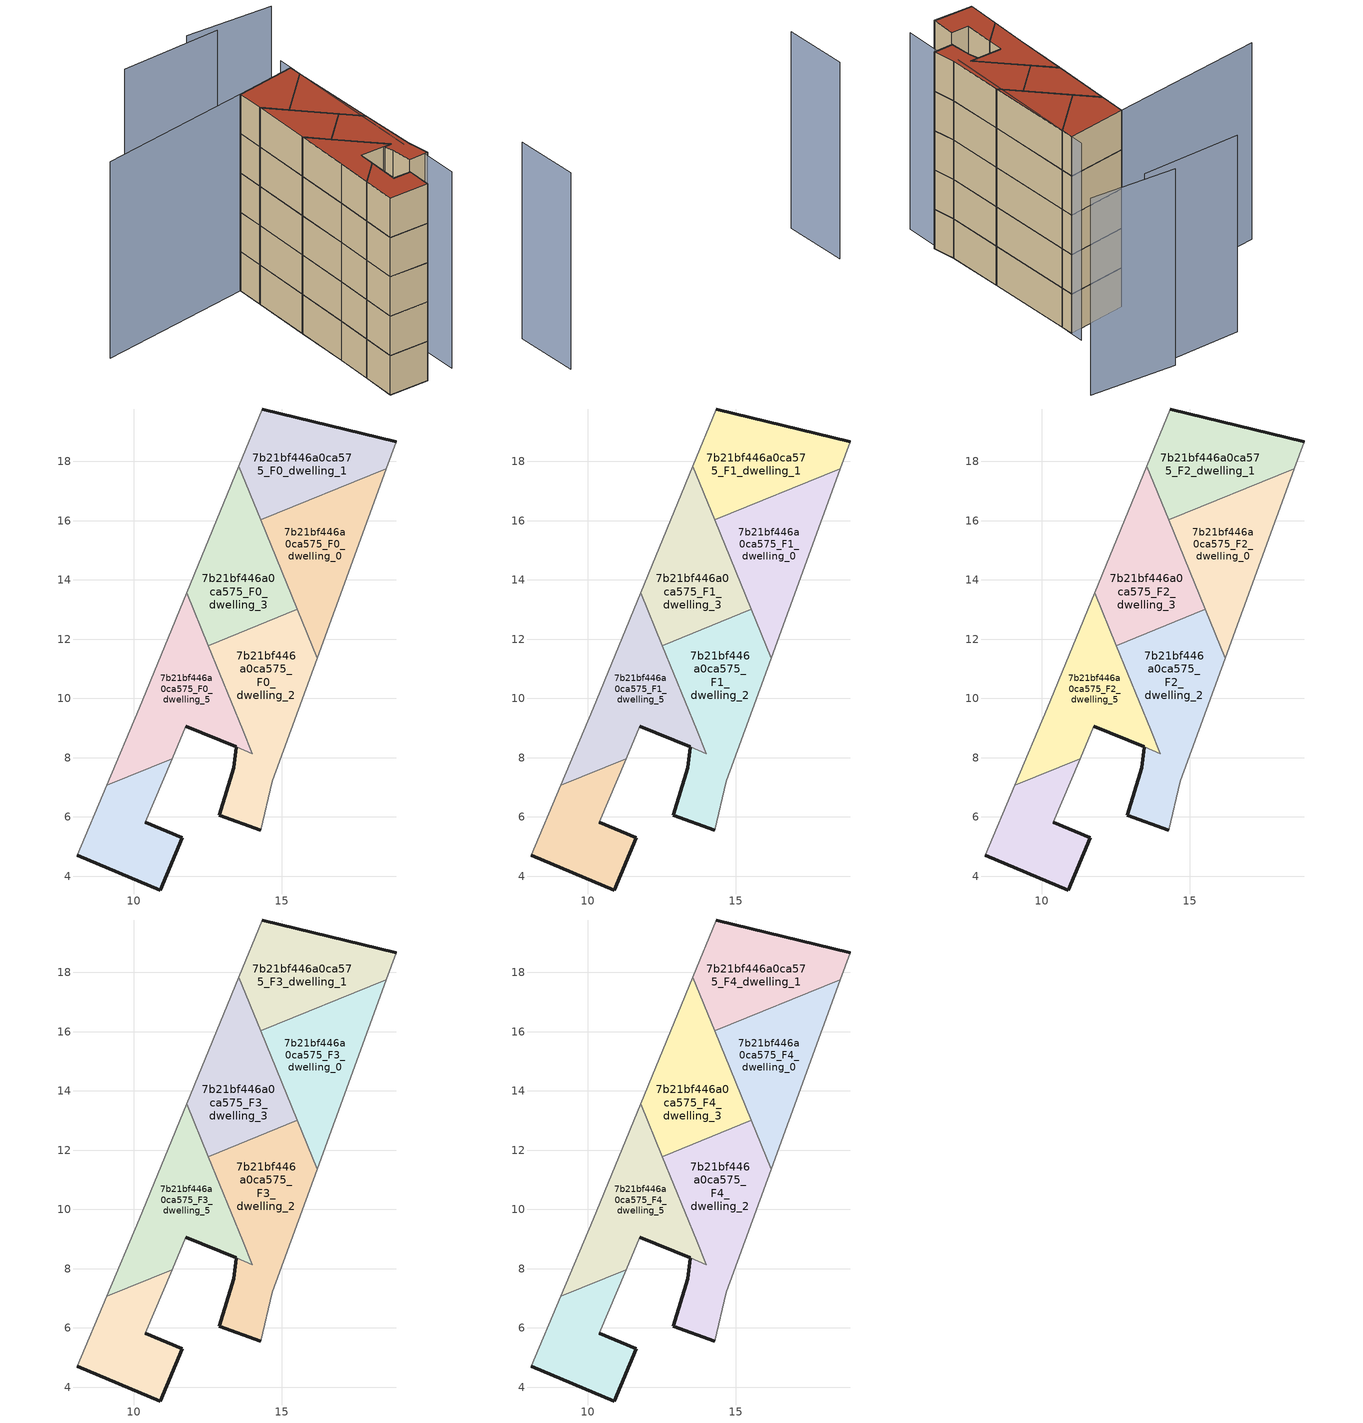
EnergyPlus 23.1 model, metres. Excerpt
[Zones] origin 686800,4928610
7b21bf446a0ca575_F0_dwelling_0
 floor ground (EU_floor_Construction): 16.2,11.36 18.54,17.76 14.29,16.03 z0
 wall adiabatic (EU_wall_Construction): 18.54,17.76 16.2,11.36 z0:3
 wall to 7b21bf446a0ca575_F0_dwelling_1 (EU_wall_Construction): 14.29,16.03 18.54,17.76 z0:3
 wall to 7b21bf446a0ca575_F0_dwelling_3 (EU_wall_Construction): 15.52,13.01 14.29,16.03 z0:3
 wall to 7b21bf446a0ca575_F0_dwelling_2 (EU_wall_Construction): 16.2,11.36 15.52,13.01 z0:3
7b21bf446a0ca575_F0_dwelling_1
 floor ground (EU_floor_Construction): 18.54,17.76 18.87,18.67 14.34,19.77 13.55,17.84 14.29,16.03 z0
 wall outside (EU_wall_Construction): 14.34,19.77 18.87,18.67 z0:3
 wall adiabatic (EU_wall_Construction): 13.55,17.84 14.34,19.77 / 18.87,18.67 18.54,17.76 z0:3
 wall to 7b21bf446a0ca575_F0_dwelling_3 (EU_wall_Construction): 14.29,16.03 13.55,17.84 z0:3
7b21bf446a0ca575_F0_dwelling_2
 floor ground (EU_floor_Construction): 14.3,5.54 14.68,7.2 16.2,11.36 15.52,13.01 12.52,11.78 14.01,8.14 13.47,8.36 13.38,7.66 12.9,6.05 z0
 wall outside (EU_wall_Construction): 14.3,5.54 12.9,6.05 13.38,7.66 13.47,8.36 z0:3
 wall to 7b21bf446a0ca575_F0_dwelling_3 (EU_wall_Construction): 12.52,11.78 15.52,13.01 z0:3
 wall adiabatic (EU_wall_Construction): 16.2,11.36 14.68,7.2 14.3,5.54 z0:3
 wall to 7b21bf446a0ca575_F0_dwelling_5 (EU_wall_Construction): 13.68,8.95 12.52,11.78 / 13.47,8.36 14.01,8.14 13.68,8.94 z0:3; 13.68,8.95,3 13.68,8.94,0 13.68,8.95,0
7b21bf446a0ca575_F0_dwelling_3
 floor ground (EU_floor_Construction): 15.52,13.01 13.55,17.84 11.8,13.56 12.52,11.78 z0
 wall adiabatic (EU_wall_Construction): 11.8,13.56 13.55,17.84 z0:3
 wall to 7b21bf446a0ca575_F0_dwelling_5 (EU_wall_Construction): 12.52,11.78 11.8,13.56 z0:3
7b21bf446a0ca575_F0_dwelling_4
 floor ground (EU_floor_Construction): 10.9,3.53 11.64,5.29 10.4,5.81 11.31,7.97 9.1,7.07 8.1,4.7 z0
 wall outside (EU_wall_Construction): 10.4,5.81 11.64,5.29 10.9,3.53 8.1,4.7 z0:3
 wall adiabatic (EU_wall_Construction): 8.1,4.7 9.1,7.07 / 11.31,7.97 10.4,5.81 z0:3
 wall to 7b21bf446a0ca575_F0_dwelling_5 (EU_wall_Construction): 9.1,7.07 11.31,7.97 z0:3
7b21bf446a0ca575_F0_dwelling_5
 floor ground (EU_floor_Construction): 14.01,8.14 11.8,13.56 10.2,9.66 9.1,7.07 11.31,7.97 11.77,9.06 z0
 wall outside (EU_wall_Construction): 13.47,8.36 11.77,9.06 z0:3
 wall adiabatic (EU_wall_Construction): 11.77,9.06 11.31,7.97 / 9.1,7.07 10.2,9.66 11.8,13.56 z0:3
7b21bf446a0ca575_F1_dwelling_0
 floor to 7b21bf446a0ca575_F0_dwelling_0 (EU_floor_Construction): 16.2,11.36 18.54,17.76 14.29,16.03 z3
 wall adiabatic (EU_wall_Construction): 18.54,17.76 16.2,11.36 z3:6
 wall to 7b21bf446a0ca575_F1_dwelling_1 (EU_wall_Construction): 14.29,16.03 18.54,17.76 z3:6
 wall to 7b21bf446a0ca575_F1_dwelling_3 (EU_wall_Construction): 15.52,13.01 14.29,16.03 z3:6
 wall to 7b21bf446a0ca575_F1_dwelling_2 (EU_wall_Construction): 16.2,11.36 15.52,13.01 z3:6
7b21bf446a0ca575_F1_dwelling_1
 floor to 7b21bf446a0ca575_F0_dwelling_1 (EU_floor_Construction): 18.54,17.76 18.87,18.67 14.34,19.77 13.55,17.84 14.29,16.03 z3
 wall outside (EU_wall_Construction): 14.34,19.77 18.87,18.67 z3:6
 wall adiabatic (EU_wall_Construction): 13.55,17.84 14.34,19.77 / 18.87,18.67 18.54,17.76 z3:6
 wall to 7b21bf446a0ca575_F1_dwelling_3 (EU_wall_Construction): 14.29,16.03 13.55,17.84 z3:6
7b21bf446a0ca575_F1_dwelling_2
 floor to 7b21bf446a0ca575_F0_dwelling_2 (EU_floor_Construction): 14.3,5.54 14.68,7.2 16.2,11.36 15.52,13.01 12.52,11.78 14.01,8.14 13.47,8.36 13.38,7.66 12.9,6.05 z3
 wall outside (EU_wall_Construction): 14.3,5.54 12.9,6.05 13.38,7.66 13.47,8.36 z3:6
 wall to 7b21bf446a0ca575_F1_dwelling_3 (EU_wall_Construction): 12.52,11.78 15.52,13.01 z3:6
 wall adiabatic (EU_wall_Construction): 16.2,11.36 14.68,7.2 14.3,5.54 z3:6
 wall to 7b21bf446a0ca575_F1_dwelling_5 (EU_wall_Construction): 13.68,8.95 12.52,11.78 / 13.47,8.36 14.01,8.14 13.68,8.94 z3:6; 13.68,8.95,6 13.68,8.94,3 13.68,8.95,3
7b21bf446a0ca575_F1_dwelling_3
 floor to 7b21bf446a0ca575_F0_dwelling_3 (EU_floor_Construction): 15.52,13.01 13.55,17.84 11.8,13.56 12.52,11.78 z3
 wall adiabatic (EU_wall_Construction): 11.8,13.56 13.55,17.84 z3:6
 wall to 7b21bf446a0ca575_F1_dwelling_5 (EU_wall_Construction): 12.52,11.78 11.8,13.56 z3:6
7b21bf446a0ca575_F1_dwelling_4
 floor to 7b21bf446a0ca575_F0_dwelling_4 (EU_floor_Construction): 10.9,3.53 11.64,5.29 10.4,5.81 11.31,7.97 9.1,7.07 8.1,4.7 z3
 wall outside (EU_wall_Construction): 10.4,5.81 11.64,5.29 10.9,3.53 8.1,4.7 z3:6
 wall adiabatic (EU_wall_Construction): 8.1,4.7 9.1,7.07 / 11.31,7.97 10.4,5.81 z3:6
 wall to 7b21bf446a0ca575_F1_dwelling_5 (EU_wall_Construction): 9.1,7.07 11.31,7.97 z3:6
7b21bf446a0ca575_F1_dwelling_5
 floor to 7b21bf446a0ca575_F0_dwelling_5 (EU_floor_Construction): 14.01,8.14 11.8,13.56 10.2,9.66 9.1,7.07 11.31,7.97 11.77,9.06 z3
 wall outside (EU_wall_Construction): 13.47,8.36 11.77,9.06 z3:6
 wall adiabatic (EU_wall_Construction): 11.77,9.06 11.31,7.97 / 9.1,7.07 10.2,9.66 11.8,13.56 z3:6
7b21bf446a0ca575_F2_dwelling_0
 floor to 7b21bf446a0ca575_F1_dwelling_0 (EU_floor_Construction): 16.2,11.36 18.54,17.76 14.29,16.03 z6
 wall adiabatic (EU_wall_Construction): 18.54,17.76 16.2,11.36 z6:9
 wall to 7b21bf446a0ca575_F2_dwelling_1 (EU_wall_Construction): 14.29,16.03 18.54,17.76 z6:9
 wall to 7b21bf446a0ca575_F2_dwelling_3 (EU_wall_Construction): 15.52,13.01 14.29,16.03 z6:9
 wall to 7b21bf446a0ca575_F2_dwelling_2 (EU_wall_Construction): 16.2,11.36 15.52,13.01 z6:9
7b21bf446a0ca575_F2_dwelling_1
 floor to 7b21bf446a0ca575_F1_dwelling_1 (EU_floor_Construction): 18.54,17.76 18.87,18.67 14.34,19.77 13.55,17.84 14.29,16.03 z6
 wall outside (EU_wall_Construction): 14.34,19.77 18.87,18.67 z6:9
 wall adiabatic (EU_wall_Construction): 13.55,17.84 14.34,19.77 / 18.87,18.67 18.54,17.76 z6:9
 wall to 7b21bf446a0ca575_F2_dwelling_3 (EU_wall_Construction): 14.29,16.03 13.55,17.84 z6:9
7b21bf446a0ca575_F2_dwelling_2
 floor to 7b21bf446a0ca575_F1_dwelling_2 (EU_floor_Construction): 14.3,5.54 14.68,7.2 16.2,11.36 15.52,13.01 12.52,11.78 14.01,8.14 13.47,8.36 13.38,7.66 12.9,6.05 z6
 wall outside (EU_wall_Construction): 14.3,5.54 12.9,6.05 13.38,7.66 13.47,8.36 z6:9
 wall to 7b21bf446a0ca575_F2_dwelling_3 (EU_wall_Construction): 12.52,11.78 15.52,13.01 z6:9
 wall adiabatic (EU_wall_Construction): 16.2,11.36 14.68,7.2 14.3,5.54 z6:9
 wall to 7b21bf446a0ca575_F2_dwelling_5 (EU_wall_Construction): 13.68,8.95 12.52,11.78 / 13.47,8.36 14.01,8.14 13.68,8.94 z6:9; 13.68,8.95,9 13.68,8.94,6 13.68,8.95,6
7b21bf446a0ca575_F2_dwelling_3
 floor to 7b21bf446a0ca575_F1_dwelling_3 (EU_floor_Construction): 15.52,13.01 13.55,17.84 11.8,13.56 12.52,11.78 z6
 wall adiabatic (EU_wall_Construction): 11.8,13.56 13.55,17.84 z6:9
 wall to 7b21bf446a0ca575_F2_dwelling_5 (EU_wall_Construction): 12.52,11.78 11.8,13.56 z6:9
7b21bf446a0ca575_F2_dwelling_4
 floor to 7b21bf446a0ca575_F1_dwelling_4 (EU_floor_Construction): 10.9,3.53 11.64,5.29 10.4,5.81 11.31,7.97 9.1,7.07 8.1,4.7 z6
 wall outside (EU_wall_Construction): 10.4,5.81 11.64,5.29 10.9,3.53 8.1,4.7 z6:9
 wall adiabatic (EU_wall_Construction): 8.1,4.7 9.1,7.07 / 11.31,7.97 10.4,5.81 z6:9
 wall to 7b21bf446a0ca575_F2_dwelling_5 (EU_wall_Construction): 9.1,7.07 11.31,7.97 z6:9
7b21bf446a0ca575_F2_dwelling_5
 floor to 7b21bf446a0ca575_F1_dwelling_5 (EU_floor_Construction): 14.01,8.14 11.8,13.56 10.2,9.66 9.1,7.07 11.31,7.97 11.77,9.06 z6
 wall outside (EU_wall_Construction): 13.47,8.36 11.77,9.06 z6:9
 wall adiabatic (EU_wall_Construction): 11.77,9.06 11.31,7.97 / 9.1,7.07 10.2,9.66 11.8,13.56 z6:9
7b21bf446a0ca575_F3_dwelling_0
 floor to 7b21bf446a0ca575_F2_dwelling_0 (EU_floor_Construction): 16.2,11.36 18.54,17.76 14.29,16.03 z9
 wall adiabatic (EU_wall_Construction): 18.54,17.76 16.2,11.36 z9:12
 wall to 7b21bf446a0ca575_F3_dwelling_1 (EU_wall_Construction): 14.29,16.03 18.54,17.76 z9:12
 wall to 7b21bf446a0ca575_F3_dwelling_3 (EU_wall_Construction): 15.52,13.01 14.29,16.03 z9:12
 wall to 7b21bf446a0ca575_F3_dwelling_2 (EU_wall_Construction): 16.2,11.36 15.52,13.01 z9:12
7b21bf446a0ca575_F3_dwelling_1
 floor to 7b21bf446a0ca575_F2_dwelling_1 (EU_floor_Construction): 18.54,17.76 18.87,18.67 14.34,19.77 13.55,17.84 14.29,16.03 z9
 wall outside (EU_wall_Construction): 14.34,19.77 18.87,18.67 z9:12
 wall adiabatic (EU_wall_Construction): 13.55,17.84 14.34,19.77 / 18.87,18.67 18.54,17.76 z9:12
 wall to 7b21bf446a0ca575_F3_dwelling_3 (EU_wall_Construction): 14.29,16.03 13.55,17.84 z9:12
7b21bf446a0ca575_F3_dwelling_2
 floor to 7b21bf446a0ca575_F2_dwelling_2 (EU_floor_Construction): 14.3,5.54 14.68,7.2 16.2,11.36 15.52,13.01 12.52,11.78 14.01,8.14 13.47,8.36 13.38,7.66 12.9,6.05 z9
 wall outside (EU_wall_Construction): 14.3,5.54 12.9,6.05 13.38,7.66 13.47,8.36 z9:12
 wall to 7b21bf446a0ca575_F3_dwelling_3 (EU_wall_Construction): 12.52,11.78 15.52,13.01 z9:12
 wall adiabatic (EU_wall_Construction): 16.2,11.36 14.68,7.2 14.3,5.54 z9:12
 wall to 7b21bf446a0ca575_F3_dwelling_5 (EU_wall_Construction): 13.68,8.95 12.52,11.78 / 13.47,8.36 14.01,8.14 13.68,8.94 z9:12; 13.68,8.95,12 13.68,8.94,9 13.68,8.95,9
7b21bf446a0ca575_F3_dwelling_3
 floor to 7b21bf446a0ca575_F2_dwelling_3 (EU_floor_Construction): 15.52,13.01 13.55,17.84 11.8,13.56 12.52,11.78 z9
 wall adiabatic (EU_wall_Construction): 11.8,13.56 13.55,17.84 z9:12
 wall to 7b21bf446a0ca575_F3_dwelling_5 (EU_wall_Construction): 12.52,11.78 11.8,13.56 z9:12
7b21bf446a0ca575_F3_dwelling_4
 floor to 7b21bf446a0ca575_F2_dwelling_4 (EU_floor_Construction): 10.9,3.53 11.64,5.29 10.4,5.81 11.31,7.97 9.1,7.07 8.1,4.7 z9
 wall outside (EU_wall_Construction): 10.4,5.81 11.64,5.29 10.9,3.53 8.1,4.7 z9:12
 wall adiabatic (EU_wall_Construction): 8.1,4.7 9.1,7.07 / 11.31,7.97 10.4,5.81 z9:12
 wall to 7b21bf446a0ca575_F3_dwelling_5 (EU_wall_Construction): 9.1,7.07 11.31,7.97 z9:12
7b21bf446a0ca575_F3_dwelling_5
 floor to 7b21bf446a0ca575_F2_dwelling_5 (EU_floor_Construction): 14.01,8.14 11.8,13.56 10.2,9.66 9.1,7.07 11.31,7.97 11.77,9.06 z9
 wall outside (EU_wall_Construction): 13.47,8.36 11.77,9.06 z9:12
 wall adiabatic (EU_wall_Construction): 11.77,9.06 11.31,7.97 / 9.1,7.07 10.2,9.66 11.8,13.56 z9:12
7b21bf446a0ca575_F4_dwelling_0
 floor to 7b21bf446a0ca575_F3_dwelling_0 (EU_floor_Construction): 16.2,11.36 18.54,17.76 14.29,16.03 z12
 wall adiabatic (EU_wall_Construction): 18.54,17.76 16.2,11.36 z12:15
 wall to 7b21bf446a0ca575_F4_dwelling_1 (EU_wall_Construction): 14.29,16.03 18.54,17.76 z12:15
 wall to 7b21bf446a0ca575_F4_dwelling_3 (EU_wall_Construction): 15.52,13.01 14.29,16.03 z12:15
 wall to 7b21bf446a0ca575_F4_dwelling_2 (EU_wall_Construction): 16.2,11.36 15.52,13.01 z12:15
 roof outside (EU_roof_Construction): 18.54,17.76 16.2,11.36 14.29,16.03 z15
7b21bf446a0ca575_F4_dwelling_1
 floor to 7b21bf446a0ca575_F3_dwelling_1 (EU_floor_Construction): 18.54,17.76 18.87,18.67 14.34,19.77 13.55,17.84 14.29,16.03 z12
 wall outside (EU_wall_Construction): 14.34,19.77 18.87,18.67 z12:15
 wall adiabatic (EU_wall_Construction): 13.55,17.84 14.34,19.77 / 18.87,18.67 18.54,17.76 z12:15
 wall to 7b21bf446a0ca575_F4_dwelling_3 (EU_wall_Construction): 14.29,16.03 13.55,17.84 z12:15
 roof outside (EU_roof_Construction): 18.87,18.67 18.54,17.76 14.29,16.03 13.55,17.84 14.34,19.77 z15
7b21bf446a0ca575_F4_dwelling_2
 floor to 7b21bf446a0ca575_F3_dwelling_2 (EU_floor_Construction): 14.3,5.54 14.68,7.2 16.2,11.36 15.52,13.01 12.52,11.78 14.01,8.14 13.47,8.36 13.38,7.66 12.9,6.05 z12
 wall outside (EU_wall_Construction): 14.3,5.54 12.9,6.05 13.38,7.66 13.47,8.36 z12:15
 wall to 7b21bf446a0ca575_F4_dwelling_3 (EU_wall_Construction): 12.52,11.78 15.52,13.01 z12:15
 wall adiabatic (EU_wall_Construction): 16.2,11.36 14.68,7.2 14.3,5.54 z12:15
 wall to 7b21bf446a0ca575_F4_dwelling_5 (EU_wall_Construction): 13.68,8.95 12.52,11.78 / 13.47,8.36 14.01,8.14 13.68,8.94 z12:15; 13.68,8.95,15 13.68,8.94,12 13.68,8.95,12
 roof outside (EU_roof_Construction): 15.52,13.01 16.2,11.36 14.68,7.2 14.3,5.54 12.9,6.05 13.38,7.66 13.47,8.36 14.01,8.14 12.52,11.78 z15
7b21bf446a0ca575_F4_dwelling_3
 floor to 7b21bf446a0ca575_F3_dwelling_3 (EU_floor_Construction): 15.52,13.01 13.55,17.84 11.8,13.56 12.52,11.78 z12
 wall adiabatic (EU_wall_Construction): 11.8,13.56 13.55,17.84 z12:15
 wall to 7b21bf446a0ca575_F4_dwelling_5 (EU_wall_Construction): 12.52,11.78 11.8,13.56 z12:15
 roof outside (EU_roof_Construction): 13.55,17.84 15.52,13.01 12.52,11.78 11.8,13.56 z15
7b21bf446a0ca575_F4_dwelling_4
 floor to 7b21bf446a0ca575_F3_dwelling_4 (EU_floor_Construction): 10.9,3.53 11.64,5.29 10.4,5.81 11.31,7.97 9.1,7.07 8.1,4.7 z12
 wall outside (EU_wall_Construction): 10.4,5.81 11.64,5.29 10.9,3.53 8.1,4.7 z12:15
 wall adiabatic (EU_wall_Construction): 8.1,4.7 9.1,7.07 / 11.31,7.97 10.4,5.81 z12:15
 wall to 7b21bf446a0ca575_F4_dwelling_5 (EU_wall_Construction): 9.1,7.07 11.31,7.97 z12:15
 roof outside (EU_roof_Construction): 11.31,7.97 10.4,5.81 11.64,5.29 10.9,3.53 8.1,4.7 9.1,7.07 z15
7b21bf446a0ca575_F4_dwelling_5
 floor to 7b21bf446a0ca575_F3_dwelling_5 (EU_floor_Construction): 14.01,8.14 11.8,13.56 10.2,9.66 9.1,7.07 11.31,7.97 11.77,9.06 z12
 wall outside (EU_wall_Construction): 13.47,8.36 11.77,9.06 z12:15
 wall adiabatic (EU_wall_Construction): 11.77,9.06 11.31,7.97 / 9.1,7.07 10.2,9.66 11.8,13.56 z12:15
 roof outside (EU_roof_Construction): 11.8,13.56 14.01,8.14 11.77,9.06 11.31,7.97 9.1,7.07 10.2,9.66 z15
shading: 24.86,23.69 18.84,26.52 / 20.45,25.14 13.18,27.85 / 2.73,22.72 14.34,19.77 / 16.88,-3.76 18.54,0.89 / 13.02,2.95 14.69,7.24 / 14.37,7.39 19.25,19.64 z0:15
[Building]
EU S2 Campaign: North Axis=0; Terrain=City; Solar Distribution=FullExterior
[Site:Location]
Bologna: Latitude=44.5; Longitude=11.25; Time Zone=1; Elevation=37
[SizingPeriod:WeatherFileDays]
AnnualSizingPeriod: Begin Month=1; Begin Day of Month=1; End Month=12; End Day of Month=31; Day of Week for Start Day=Monday; Use Weather File Daylight Saving Period=No; Use Weather File Rain and Snow Indicators=No
[MATERIAL]
EU_InternalMass_Material: Roughness=MediumRough; Thickness=0.1; Conductivity=1; Density=1800; Specific Heat=900; Thermal Absorptance=0.9; Solar Absorptance=0.7; Visible Absorptance=0.7
[MATERIAL:NOMASS] Roughness=MediumRough; Thermal Absorptance=0.9; Solar Absorptance=0.7; Visible Absorptance=0.7
Name | Thermal Resistance
EU_wall_NoMass | 0.779417
EU_roof_NoMass | 0.435466
EU_floor_NoMass | 0.588222
[CONSTRUCTION]
EU_wall_Construction: EU_wall_NoMass
EU_roof_Construction: EU_roof_NoMass
EU_floor_Construction: EU_floor_NoMass
EU_InternalMass_Construction: EU_InternalMass_Material
[ZONE] Type=1; Multiplier=1; Ceiling Height=autocalculate; Floor Area=autocalculate; Part of Total Floor Area=Yes
Name | Volume
7b21bf446a0ca575_F0_dwelling_0; 7b21bf446a0ca575_F1_dwelling_0; 7b21bf446a0ca575_F2_dwelling_0; 7b21bf446a0ca575_F3_dwelling_0; 7b21bf446a0ca575_F4_dwelling_0 | 34.7263
7b21bf446a0ca575_F0_dwelling_1; 7b21bf446a0ca575_F1_dwelling_1; 7b21bf446a0ca575_F2_dwelling_1; 7b21bf446a0ca575_F3_dwelling_1; 7b21bf446a0ca575_F4_dwelling_1 | 34.7278
7b21bf446a0ca575_F0_dwelling_2 | 43.3242
7b21bf446a0ca575_F1_dwelling_2; 7b21bf446a0ca575_F2_dwelling_2; 7b21bf446a0ca575_F3_dwelling_2; 7b21bf446a0ca575_F4_dwelling_2 | 43.3286
7b21bf446a0ca575_F0_dwelling_3; 7b21bf446a0ca575_F1_dwelling_3; 7b21bf446a0ca575_F2_dwelling_3; 7b21bf446a0ca575_F3_dwelling_3; 7b21bf446a0ca575_F4_dwelling_3 | 34.7241
7b21bf446a0ca575_F0_dwelling_4; 7b21bf446a0ca575_F1_dwelling_4; 7b21bf446a0ca575_F2_dwelling_4; 7b21bf446a0ca575_F3_dwelling_4; 7b21bf446a0ca575_F4_dwelling_4 | 24.9668
7b21bf446a0ca575_F0_dwelling_5; 7b21bf446a0ca575_F1_dwelling_5; 7b21bf446a0ca575_F2_dwelling_5; 7b21bf446a0ca575_F3_dwelling_5; 7b21bf446a0ca575_F4_dwelling_5 | 35.866
[INTERNALMASS] Construction=EU_InternalMass_Construction
Name | Zone or ZoneList | Surface Area
7b21bf446a0ca575_F0_dwelling_0_EU_InternalMass | 7b21bf446a0ca575_F0_dwelling_0 | 11.5755
7b21bf446a0ca575_F0_dwelling_1_EU_InternalMass | 7b21bf446a0ca575_F0_dwelling_1 | 11.576
7b21bf446a0ca575_F0_dwelling_2_EU_InternalMass | 7b21bf446a0ca575_F0_dwelling_2 | 14.4432
7b21bf446a0ca575_F0_dwelling_3_EU_InternalMass | 7b21bf446a0ca575_F0_dwelling_3 | 11.5749
7b21bf446a0ca575_F0_dwelling_4_EU_InternalMass | 7b21bf446a0ca575_F0_dwelling_4 | 8.32214
7b21bf446a0ca575_F0_dwelling_5_EU_InternalMass | 7b21bf446a0ca575_F0_dwelling_5 | 11.9553
7b21bf446a0ca575_F1_dwelling_0_EU_InternalMass | 7b21bf446a0ca575_F1_dwelling_0 | 11.5755
7b21bf446a0ca575_F1_dwelling_1_EU_InternalMass | 7b21bf446a0ca575_F1_dwelling_1 | 11.576
7b21bf446a0ca575_F1_dwelling_2_EU_InternalMass | 7b21bf446a0ca575_F1_dwelling_2 | 14.4432
7b21bf446a0ca575_F1_dwelling_3_EU_InternalMass | 7b21bf446a0ca575_F1_dwelling_3 | 11.5749
7b21bf446a0ca575_F1_dwelling_4_EU_InternalMass | 7b21bf446a0ca575_F1_dwelling_4 | 8.32214
7b21bf446a0ca575_F1_dwelling_5_EU_InternalMass | 7b21bf446a0ca575_F1_dwelling_5 | 11.9553
7b21bf446a0ca575_F2_dwelling_0_EU_InternalMass | 7b21bf446a0ca575_F2_dwelling_0 | 11.5755
7b21bf446a0ca575_F2_dwelling_1_EU_InternalMass | 7b21bf446a0ca575_F2_dwelling_1 | 11.576
7b21bf446a0ca575_F2_dwelling_2_EU_InternalMass | 7b21bf446a0ca575_F2_dwelling_2 | 14.4432
7b21bf446a0ca575_F2_dwelling_3_EU_InternalMass | 7b21bf446a0ca575_F2_dwelling_3 | 11.5749
7b21bf446a0ca575_F2_dwelling_4_EU_InternalMass | 7b21bf446a0ca575_F2_dwelling_4 | 8.32214
7b21bf446a0ca575_F2_dwelling_5_EU_InternalMass | 7b21bf446a0ca575_F2_dwelling_5 | 11.9553
7b21bf446a0ca575_F3_dwelling_0_EU_InternalMass | 7b21bf446a0ca575_F3_dwelling_0 | 11.5755
7b21bf446a0ca575_F3_dwelling_1_EU_InternalMass | 7b21bf446a0ca575_F3_dwelling_1 | 11.576
7b21bf446a0ca575_F3_dwelling_2_EU_InternalMass | 7b21bf446a0ca575_F3_dwelling_2 | 14.4432
7b21bf446a0ca575_F3_dwelling_3_EU_InternalMass | 7b21bf446a0ca575_F3_dwelling_3 | 11.5749
7b21bf446a0ca575_F3_dwelling_4_EU_InternalMass | 7b21bf446a0ca575_F3_dwelling_4 | 8.32214
7b21bf446a0ca575_F3_dwelling_5_EU_InternalMass | 7b21bf446a0ca575_F3_dwelling_5 | 11.9553
7b21bf446a0ca575_F4_dwelling_0_EU_InternalMass | 7b21bf446a0ca575_F4_dwelling_0 | 11.5755
7b21bf446a0ca575_F4_dwelling_1_EU_InternalMass | 7b21bf446a0ca575_F4_dwelling_1 | 11.576
7b21bf446a0ca575_F4_dwelling_2_EU_InternalMass | 7b21bf446a0ca575_F4_dwelling_2 | 14.4432
7b21bf446a0ca575_F4_dwelling_3_EU_InternalMass | 7b21bf446a0ca575_F4_dwelling_3 | 11.5749
7b21bf446a0ca575_F4_dwelling_4_EU_InternalMass | 7b21bf446a0ca575_F4_dwelling_4 | 8.32214
7b21bf446a0ca575_F4_dwelling_5_EU_InternalMass | 7b21bf446a0ca575_F4_dwelling_5 | 11.9553
[OTHEREQUIPMENT] Fuel Type=Electricity; Design Level Calculation Method=Watts/Area; Power per Zone Floor Area=1; Fraction Latent=0; Fraction Radiant=0; Fraction Lost=0; Carbon Dioxide Generation Rate=0; EndUse Subcategory=EU_Step8_InternalGains
Name | Zone or ZoneList or Space or SpaceList | Schedule
EU_Step8_InternalGain_7b21bf446a0ca575_F0_dwelling_0_f000 | 7b21bf446a0ca575_F0_dwelling_0 | EU_Step8_GainSchedule_7b21bf446a0ca575_F0_dwelling_0_f000
EU_Step8_InternalGain_7b21bf446a0ca575_F0_dwelling_1_f000 | 7b21bf446a0ca575_F0_dwelling_1 | EU_Step8_GainSchedule_7b21bf446a0ca575_F0_dwelling_1_f000
EU_Step8_InternalGain_7b21bf446a0ca575_F0_dwelling_2_f000 | 7b21bf446a0ca575_F0_dwelling_2 | EU_Step8_GainSchedule_7b21bf446a0ca575_F0_dwelling_2_f000
EU_Step8_InternalGain_7b21bf446a0ca575_F0_dwelling_3_f000 | 7b21bf446a0ca575_F0_dwelling_3 | EU_Step8_GainSchedule_7b21bf446a0ca575_F0_dwelling_3_f000
EU_Step8_InternalGain_7b21bf446a0ca575_F0_dwelling_4_f000 | 7b21bf446a0ca575_F0_dwelling_4 | EU_Step8_GainSchedule_7b21bf446a0ca575_F0_dwelling_4_f000
EU_Step8_InternalGain_7b21bf446a0ca575_F0_dwelling_5_f000 | 7b21bf446a0ca575_F0_dwelling_5 | EU_Step8_GainSchedule_7b21bf446a0ca575_F0_dwelling_5_f000
EU_Step8_InternalGain_7b21bf446a0ca575_F1_dwelling_0_f000 | 7b21bf446a0ca575_F1_dwelling_0 | EU_Step8_GainSchedule_7b21bf446a0ca575_F1_dwelling_0_f000
EU_Step8_InternalGain_7b21bf446a0ca575_F1_dwelling_1_f000 | 7b21bf446a0ca575_F1_dwelling_1 | EU_Step8_GainSchedule_7b21bf446a0ca575_F1_dwelling_1_f000
EU_Step8_InternalGain_7b21bf446a0ca575_F1_dwelling_2_f000 | 7b21bf446a0ca575_F1_dwelling_2 | EU_Step8_GainSchedule_7b21bf446a0ca575_F1_dwelling_2_f000
EU_Step8_InternalGain_7b21bf446a0ca575_F1_dwelling_3_f000 | 7b21bf446a0ca575_F1_dwelling_3 | EU_Step8_GainSchedule_7b21bf446a0ca575_F1_dwelling_3_f000
EU_Step8_InternalGain_7b21bf446a0ca575_F1_dwelling_4_f000 | 7b21bf446a0ca575_F1_dwelling_4 | EU_Step8_GainSchedule_7b21bf446a0ca575_F1_dwelling_4_f000
EU_Step8_InternalGain_7b21bf446a0ca575_F1_dwelling_5_f000 | 7b21bf446a0ca575_F1_dwelling_5 | EU_Step8_GainSchedule_7b21bf446a0ca575_F1_dwelling_5_f000
EU_Step8_InternalGain_7b21bf446a0ca575_F2_dwelling_0_f000 | 7b21bf446a0ca575_F2_dwelling_0 | EU_Step8_GainSchedule_7b21bf446a0ca575_F2_dwelling_0_f000
EU_Step8_InternalGain_7b21bf446a0ca575_F2_dwelling_1_f000 | 7b21bf446a0ca575_F2_dwelling_1 | EU_Step8_GainSchedule_7b21bf446a0ca575_F2_dwelling_1_f000
EU_Step8_InternalGain_7b21bf446a0ca575_F2_dwelling_2_f000 | 7b21bf446a0ca575_F2_dwelling_2 | EU_Step8_GainSchedule_7b21bf446a0ca575_F2_dwelling_2_f000
EU_Step8_InternalGain_7b21bf446a0ca575_F2_dwelling_3_f000 | 7b21bf446a0ca575_F2_dwelling_3 | EU_Step8_GainSchedule_7b21bf446a0ca575_F2_dwelling_3_f000
EU_Step8_InternalGain_7b21bf446a0ca575_F2_dwelling_4_f000 | 7b21bf446a0ca575_F2_dwelling_4 | EU_Step8_GainSchedule_7b21bf446a0ca575_F2_dwelling_4_f000
EU_Step8_InternalGain_7b21bf446a0ca575_F2_dwelling_5_f000 | 7b21bf446a0ca575_F2_dwelling_5 | EU_Step8_GainSchedule_7b21bf446a0ca575_F2_dwelling_5_f000
EU_Step8_InternalGain_7b21bf446a0ca575_F3_dwelling_0_f000 | 7b21bf446a0ca575_F3_dwelling_0 | EU_Step8_GainSchedule_7b21bf446a0ca575_F3_dwelling_0_f000
EU_Step8_InternalGain_7b21bf446a0ca575_F3_dwelling_1_f000 | 7b21bf446a0ca575_F3_dwelling_1 | EU_Step8_GainSchedule_7b21bf446a0ca575_F3_dwelling_1_f000
EU_Step8_InternalGain_7b21bf446a0ca575_F3_dwelling_2_f000 | 7b21bf446a0ca575_F3_dwelling_2 | EU_Step8_GainSchedule_7b21bf446a0ca575_F3_dwelling_2_f000
EU_Step8_InternalGain_7b21bf446a0ca575_F3_dwelling_3_f000 | 7b21bf446a0ca575_F3_dwelling_3 | EU_Step8_GainSchedule_7b21bf446a0ca575_F3_dwelling_3_f000
EU_Step8_InternalGain_7b21bf446a0ca575_F3_dwelling_4_f000 | 7b21bf446a0ca575_F3_dwelling_4 | EU_Step8_GainSchedule_7b21bf446a0ca575_F3_dwelling_4_f000
EU_Step8_InternalGain_7b21bf446a0ca575_F3_dwelling_5_f000 | 7b21bf446a0ca575_F3_dwelling_5 | EU_Step8_GainSchedule_7b21bf446a0ca575_F3_dwelling_5_f000
EU_Step8_InternalGain_7b21bf446a0ca575_F4_dwelling_0_f000 | 7b21bf446a0ca575_F4_dwelling_0 | EU_Step8_GainSchedule_7b21bf446a0ca575_F4_dwelling_0_f000
EU_Step8_InternalGain_7b21bf446a0ca575_F4_dwelling_1_f000 | 7b21bf446a0ca575_F4_dwelling_1 | EU_Step8_GainSchedule_7b21bf446a0ca575_F4_dwelling_1_f000
EU_Step8_InternalGain_7b21bf446a0ca575_F4_dwelling_2_f000 | 7b21bf446a0ca575_F4_dwelling_2 | EU_Step8_GainSchedule_7b21bf446a0ca575_F4_dwelling_2_f000
EU_Step8_InternalGain_7b21bf446a0ca575_F4_dwelling_3_f000 | 7b21bf446a0ca575_F4_dwelling_3 | EU_Step8_GainSchedule_7b21bf446a0ca575_F4_dwelling_3_f000
EU_Step8_InternalGain_7b21bf446a0ca575_F4_dwelling_4_f000 | 7b21bf446a0ca575_F4_dwelling_4 | EU_Step8_GainSchedule_7b21bf446a0ca575_F4_dwelling_4_f000
EU_Step8_InternalGain_7b21bf446a0ca575_F4_dwelling_5_f000 | 7b21bf446a0ca575_F4_dwelling_5 | EU_Step8_GainSchedule_7b21bf446a0ca575_F4_dwelling_5_f000
[ZONEVENTILATION:DESIGNFLOWRATE] Schedule=EU_AlwaysOn; Design Flow Rate Calculation Method=AirChanges/Hour; Air Changes per Hour=0.712058; Ventilation Type=Natural; Fan Pressure Rise=0; Fan Total Efficiency=1; Constant Term Coefficient=1; Temperature Term Coefficient=0; Velocity Term Coefficient=0; Velocity Squared Term Coefficient=0; Minimum Indoor Temperature=-100; Maximum Indoor Temperature=100; Delta Temperature=-100; Minimum Outdoor Temperature=-100; Maximum Outdoor Temperature=100; Maximum Wind Speed=40
Name | Zone or ZoneList or Space or SpaceList
EU_ConstantAir_7b21bf446a0ca575_F0_dwelling_0 | 7b21bf446a0ca575_F0_dwelling_0
EU_ConstantAir_7b21bf446a0ca575_F0_dwelling_1 | 7b21bf446a0ca575_F0_dwelling_1
EU_ConstantAir_7b21bf446a0ca575_F0_dwelling_2 | 7b21bf446a0ca575_F0_dwelling_2
EU_ConstantAir_7b21bf446a0ca575_F0_dwelling_3 | 7b21bf446a0ca575_F0_dwelling_3
EU_ConstantAir_7b21bf446a0ca575_F0_dwelling_4 | 7b21bf446a0ca575_F0_dwelling_4
EU_ConstantAir_7b21bf446a0ca575_F0_dwelling_5 | 7b21bf446a0ca575_F0_dwelling_5
EU_ConstantAir_7b21bf446a0ca575_F1_dwelling_0 | 7b21bf446a0ca575_F1_dwelling_0
EU_ConstantAir_7b21bf446a0ca575_F1_dwelling_1 | 7b21bf446a0ca575_F1_dwelling_1
EU_ConstantAir_7b21bf446a0ca575_F1_dwelling_2 | 7b21bf446a0ca575_F1_dwelling_2
EU_ConstantAir_7b21bf446a0ca575_F1_dwelling_3 | 7b21bf446a0ca575_F1_dwelling_3
EU_ConstantAir_7b21bf446a0ca575_F1_dwelling_4 | 7b21bf446a0ca575_F1_dwelling_4
EU_ConstantAir_7b21bf446a0ca575_F1_dwelling_5 | 7b21bf446a0ca575_F1_dwelling_5
EU_ConstantAir_7b21bf446a0ca575_F2_dwelling_0 | 7b21bf446a0ca575_F2_dwelling_0
EU_ConstantAir_7b21bf446a0ca575_F2_dwelling_1 | 7b21bf446a0ca575_F2_dwelling_1
EU_ConstantAir_7b21bf446a0ca575_F2_dwelling_2 | 7b21bf446a0ca575_F2_dwelling_2
EU_ConstantAir_7b21bf446a0ca575_F2_dwelling_3 | 7b21bf446a0ca575_F2_dwelling_3
EU_ConstantAir_7b21bf446a0ca575_F2_dwelling_4 | 7b21bf446a0ca575_F2_dwelling_4
EU_ConstantAir_7b21bf446a0ca575_F2_dwelling_5 | 7b21bf446a0ca575_F2_dwelling_5
EU_ConstantAir_7b21bf446a0ca575_F3_dwelling_0 | 7b21bf446a0ca575_F3_dwelling_0
EU_ConstantAir_7b21bf446a0ca575_F3_dwelling_1 | 7b21bf446a0ca575_F3_dwelling_1
EU_ConstantAir_7b21bf446a0ca575_F3_dwelling_2 | 7b21bf446a0ca575_F3_dwelling_2
EU_ConstantAir_7b21bf446a0ca575_F3_dwelling_3 | 7b21bf446a0ca575_F3_dwelling_3
EU_ConstantAir_7b21bf446a0ca575_F3_dwelling_4 | 7b21bf446a0ca575_F3_dwelling_4
EU_ConstantAir_7b21bf446a0ca575_F3_dwelling_5 | 7b21bf446a0ca575_F3_dwelling_5
EU_ConstantAir_7b21bf446a0ca575_F4_dwelling_0 | 7b21bf446a0ca575_F4_dwelling_0
EU_ConstantAir_7b21bf446a0ca575_F4_dwelling_1 | 7b21bf446a0ca575_F4_dwelling_1
EU_ConstantAir_7b21bf446a0ca575_F4_dwelling_2 | 7b21bf446a0ca575_F4_dwelling_2
EU_ConstantAir_7b21bf446a0ca575_F4_dwelling_3 | 7b21bf446a0ca575_F4_dwelling_3
EU_ConstantAir_7b21bf446a0ca575_F4_dwelling_4 | 7b21bf446a0ca575_F4_dwelling_4
EU_ConstantAir_7b21bf446a0ca575_F4_dwelling_5 | 7b21bf446a0ca575_F4_dwelling_5
[HVACTEMPLATE:THERMOSTAT] Constant Heating Setpoint=20; Constant Cooling Setpoint=50
EU_HeatOnly_7b21bf446a0ca575_F0_dwelling_0; EU_HeatOnly_7b21bf446a0ca575_F0_dwelling_1; EU_HeatOnly_7b21bf446a0ca575_F0_dwelling_2; EU_HeatOnly_7b21bf446a0ca575_F0_dwelling_3; EU_HeatOnly_7b21bf446a0ca575_F0_dwelling_4; EU_HeatOnly_7b21bf446a0ca575_F0_dwelling_5; EU_HeatOnly_7b21bf446a0ca575_F1_dwelling_0; EU_HeatOnly_7b21bf446a0ca575_F1_dwelling_1; EU_HeatOnly_7b21bf446a0ca575_F1_dwelling_2; EU_HeatOnly_7b21bf446a0ca575_F1_dwelling_3; EU_HeatOnly_7b21bf446a0ca575_F1_dwelling_4; EU_HeatOnly_7b21bf446a0ca575_F1_dwelling_5; EU_HeatOnly_7b21bf446a0ca575_F2_dwelling_0; EU_HeatOnly_7b21bf446a0ca575_F2_dwelling_1; EU_HeatOnly_7b21bf446a0ca575_F2_dwelling_2; EU_HeatOnly_7b21bf446a0ca575_F2_dwelling_3; EU_HeatOnly_7b21bf446a0ca575_F2_dwelling_4; EU_HeatOnly_7b21bf446a0ca575_F2_dwelling_5; EU_HeatOnly_7b21bf446a0ca575_F3_dwelling_0; EU_HeatOnly_7b21bf446a0ca575_F3_dwelling_1; EU_HeatOnly_7b21bf446a0ca575_F3_dwelling_2; EU_HeatOnly_7b21bf446a0ca575_F3_dwelling_3; EU_HeatOnly_7b21bf446a0ca575_F3_dwelling_4; EU_HeatOnly_7b21bf446a0ca575_F3_dwelling_5; EU_HeatOnly_7b21bf446a0ca575_F4_dwelling_0; EU_HeatOnly_7b21bf446a0ca575_F4_dwelling_1; EU_HeatOnly_7b21bf446a0ca575_F4_dwelling_2; EU_HeatOnly_7b21bf446a0ca575_F4_dwelling_3; EU_HeatOnly_7b21bf446a0ca575_F4_dwelling_4; EU_HeatOnly_7b21bf446a0ca575_F4_dwelling_5
[HVACTEMPLATE:ZONE:IDEALLOADSAIRSYSTEM] System Availability Schedule=EU_AlwaysOn; Maximum Heating Supply Air Temperature=50; Minimum Cooling Supply Air Temperature=13; Maximum Heating Supply Air Humidity Ratio=0.0156; Minimum Cooling Supply Air Humidity Ratio=0.0077; Heating Limit=NoLimit; Cooling Limit=NoLimit; Heating Availability Schedule=EU_AlwaysOn; Cooling Availability Schedule=EU_CoolingOff; Dehumidification Control Type=ConstantSensibleHeatRatio; Cooling Sensible Heat Ratio=0.7; Dehumidification Setpoint=60; Humidification Control Type=None; Humidification Setpoint=30; Outdoor Air Method=None; Outdoor Air Flow Rate per Person=0.00944; Outdoor Air Flow Rate per Zone Floor Area=0; Outdoor Air Flow Rate per Zone=0; Demand Controlled Ventilation Type=None; Outdoor Air Economizer Type=NoEconomizer; Heat Recovery Type=None; Sensible Heat Recovery Effectiveness=0.7; Latent Heat Recovery Effectiveness=0.65
Name | Template Thermostat
7b21bf446a0ca575_F0_dwelling_0 | EU_HeatOnly_7b21bf446a0ca575_F0_dwelling_0
7b21bf446a0ca575_F0_dwelling_1 | EU_HeatOnly_7b21bf446a0ca575_F0_dwelling_1
7b21bf446a0ca575_F0_dwelling_2 | EU_HeatOnly_7b21bf446a0ca575_F0_dwelling_2
7b21bf446a0ca575_F0_dwelling_3 | EU_HeatOnly_7b21bf446a0ca575_F0_dwelling_3
7b21bf446a0ca575_F0_dwelling_4 | EU_HeatOnly_7b21bf446a0ca575_F0_dwelling_4
7b21bf446a0ca575_F0_dwelling_5 | EU_HeatOnly_7b21bf446a0ca575_F0_dwelling_5
7b21bf446a0ca575_F1_dwelling_0 | EU_HeatOnly_7b21bf446a0ca575_F1_dwelling_0
7b21bf446a0ca575_F1_dwelling_1 | EU_HeatOnly_7b21bf446a0ca575_F1_dwelling_1
7b21bf446a0ca575_F1_dwelling_2 | EU_HeatOnly_7b21bf446a0ca575_F1_dwelling_2
7b21bf446a0ca575_F1_dwelling_3 | EU_HeatOnly_7b21bf446a0ca575_F1_dwelling_3
7b21bf446a0ca575_F1_dwelling_4 | EU_HeatOnly_7b21bf446a0ca575_F1_dwelling_4
7b21bf446a0ca575_F1_dwelling_5 | EU_HeatOnly_7b21bf446a0ca575_F1_dwelling_5
7b21bf446a0ca575_F2_dwelling_0 | EU_HeatOnly_7b21bf446a0ca575_F2_dwelling_0
7b21bf446a0ca575_F2_dwelling_1 | EU_HeatOnly_7b21bf446a0ca575_F2_dwelling_1
7b21bf446a0ca575_F2_dwelling_2 | EU_HeatOnly_7b21bf446a0ca575_F2_dwelling_2
7b21bf446a0ca575_F2_dwelling_3 | EU_HeatOnly_7b21bf446a0ca575_F2_dwelling_3
7b21bf446a0ca575_F2_dwelling_4 | EU_HeatOnly_7b21bf446a0ca575_F2_dwelling_4
7b21bf446a0ca575_F2_dwelling_5 | EU_HeatOnly_7b21bf446a0ca575_F2_dwelling_5
7b21bf446a0ca575_F3_dwelling_0 | EU_HeatOnly_7b21bf446a0ca575_F3_dwelling_0
7b21bf446a0ca575_F3_dwelling_1 | EU_HeatOnly_7b21bf446a0ca575_F3_dwelling_1
7b21bf446a0ca575_F3_dwelling_2 | EU_HeatOnly_7b21bf446a0ca575_F3_dwelling_2
7b21bf446a0ca575_F3_dwelling_3 | EU_HeatOnly_7b21bf446a0ca575_F3_dwelling_3
7b21bf446a0ca575_F3_dwelling_4 | EU_HeatOnly_7b21bf446a0ca575_F3_dwelling_4
7b21bf446a0ca575_F3_dwelling_5 | EU_HeatOnly_7b21bf446a0ca575_F3_dwelling_5
7b21bf446a0ca575_F4_dwelling_0 | EU_HeatOnly_7b21bf446a0ca575_F4_dwelling_0
7b21bf446a0ca575_F4_dwelling_1 | EU_HeatOnly_7b21bf446a0ca575_F4_dwelling_1
7b21bf446a0ca575_F4_dwelling_2 | EU_HeatOnly_7b21bf446a0ca575_F4_dwelling_2
7b21bf446a0ca575_F4_dwelling_3 | EU_HeatOnly_7b21bf446a0ca575_F4_dwelling_3
7b21bf446a0ca575_F4_dwelling_4 | EU_HeatOnly_7b21bf446a0ca575_F4_dwelling_4
7b21bf446a0ca575_F4_dwelling_5 | EU_HeatOnly_7b21bf446a0ca575_F4_dwelling_5
[SIZING:ZONE] Zone Cooling Design Supply Air Temperature Input Method=SupplyAirTemperature; Zone Cooling Design Supply Air Temperature=13; Zone Heating Design Supply Air Temperature Input Method=SupplyAirTemperature; Zone Heating Design Supply Air Temperature=50; Zone Cooling Design Supply Air Humidity Ratio=0.008; Zone Heating Design Supply Air Humidity Ratio=0.008; Cooling Design Air Flow Method=DesignDay; Cooling Design Air Flow Rate=0; Cooling Minimum Air Flow per Zone Floor Area=0.000762; Cooling Minimum Air Flow=0; Cooling Minimum Air Flow Fraction=0.2; Heating Design Air Flow Method=DesignDay; Heating Design Air Flow Rate=0; Heating Maximum Air Flow per Zone Floor Area=0.002032; Heating Maximum Air Flow=0.141576; Heating Maximum Air Flow Fraction=0.3; Account for Dedicated Outdoor Air System=No; Dedicated Outdoor Air System Control Strategy=NeutralSupplyAir; Dedicated Outdoor Air Low Setpoint Temperature for Design=autosize; Dedicated Outdoor Air High Setpoint Temperature for Design=autosize; Zone Load Sizing Method=Sensible Load Only No Latent Load; Zone Latent Cooling Design Supply Air Humidity Ratio Input Method=HumidityRatioDifference; Zone Cooling Design Supply Air Humidity Ratio Difference=0.005; Zone Latent Heating Design Supply Air Humidity Ratio Input Method=HumidityRatioDifference; Zone Humidification Design Supply Air Humidity Ratio Difference=0.005
7b21bf446a0ca575_F0_dwelling_0; 7b21bf446a0ca575_F0_dwelling_1; 7b21bf446a0ca575_F0_dwelling_2; 7b21bf446a0ca575_F0_dwelling_3; 7b21bf446a0ca575_F0_dwelling_4; 7b21bf446a0ca575_F0_dwelling_5; 7b21bf446a0ca575_F1_dwelling_0; 7b21bf446a0ca575_F1_dwelling_1; 7b21bf446a0ca575_F1_dwelling_2; 7b21bf446a0ca575_F1_dwelling_3; 7b21bf446a0ca575_F1_dwelling_4; 7b21bf446a0ca575_F1_dwelling_5; 7b21bf446a0ca575_F2_dwelling_0; 7b21bf446a0ca575_F2_dwelling_1; 7b21bf446a0ca575_F2_dwelling_2; 7b21bf446a0ca575_F2_dwelling_3; 7b21bf446a0ca575_F2_dwelling_4; 7b21bf446a0ca575_F2_dwelling_5; 7b21bf446a0ca575_F3_dwelling_0; 7b21bf446a0ca575_F3_dwelling_1; 7b21bf446a0ca575_F3_dwelling_2; 7b21bf446a0ca575_F3_dwelling_3; 7b21bf446a0ca575_F3_dwelling_4; 7b21bf446a0ca575_F3_dwelling_5; 7b21bf446a0ca575_F4_dwelling_0; 7b21bf446a0ca575_F4_dwelling_1; 7b21bf446a0ca575_F4_dwelling_2; 7b21bf446a0ca575_F4_dwelling_3; 7b21bf446a0ca575_F4_dwelling_4; 7b21bf446a0ca575_F4_dwelling_5
[SCHEDULE:CONSTANT]
Name | Hourly Value
EU_AlwaysOn | 1
EU_CoolingOff | 0
[SCHEDULE:FILE] Column Number=1; Rows to Skip at Top=0; Number of Hours of Data=8760; Column Separator=Comma; Interpolate to Timestep=No; Minutes per Item=60; Adjust Schedule for Daylight Savings=Yes
Name | File
EU_Step8_GainSchedule_7b21bf446a0ca575_F0_dwelling_0_f000 | ../../schedules/7b21bf446a0ca575/7b21bf446a0ca575_F0_dwelling_0_f000_gain.csv
EU_Step8_GainSchedule_7b21bf446a0ca575_F0_dwelling_1_f000 | ../../schedules/7b21bf446a0ca575/7b21bf446a0ca575_F0_dwelling_1_f000_gain.csv
EU_Step8_GainSchedule_7b21bf446a0ca575_F0_dwelling_2_f000 | ../../schedules/7b21bf446a0ca575/7b21bf446a0ca575_F0_dwelling_2_f000_gain.csv
EU_Step8_GainSchedule_7b21bf446a0ca575_F0_dwelling_3_f000 | ../../schedules/7b21bf446a0ca575/7b21bf446a0ca575_F0_dwelling_3_f000_gain.csv
EU_Step8_GainSchedule_7b21bf446a0ca575_F0_dwelling_4_f000 | ../../schedules/7b21bf446a0ca575/7b21bf446a0ca575_F0_dwelling_4_f000_gain.csv
EU_Step8_GainSchedule_7b21bf446a0ca575_F0_dwelling_5_f000 | ../../schedules/7b21bf446a0ca575/7b21bf446a0ca575_F0_dwelling_5_f000_gain.csv
EU_Step8_GainSchedule_7b21bf446a0ca575_F1_dwelling_0_f000 | ../../schedules/7b21bf446a0ca575/7b21bf446a0ca575_F1_dwelling_0_f000_gain.csv
EU_Step8_GainSchedule_7b21bf446a0ca575_F1_dwelling_1_f000 | ../../schedules/7b21bf446a0ca575/7b21bf446a0ca575_F1_dwelling_1_f000_gain.csv
EU_Step8_GainSchedule_7b21bf446a0ca575_F1_dwelling_2_f000 | ../../schedules/7b21bf446a0ca575/7b21bf446a0ca575_F1_dwelling_2_f000_gain.csv
EU_Step8_GainSchedule_7b21bf446a0ca575_F1_dwelling_3_f000 | ../../schedules/7b21bf446a0ca575/7b21bf446a0ca575_F1_dwelling_3_f000_gain.csv
EU_Step8_GainSchedule_7b21bf446a0ca575_F1_dwelling_4_f000 | ../../schedules/7b21bf446a0ca575/7b21bf446a0ca575_F1_dwelling_4_f000_gain.csv
EU_Step8_GainSchedule_7b21bf446a0ca575_F1_dwelling_5_f000 | ../../schedules/7b21bf446a0ca575/7b21bf446a0ca575_F1_dwelling_5_f000_gain.csv
EU_Step8_GainSchedule_7b21bf446a0ca575_F2_dwelling_0_f000 | ../../schedules/7b21bf446a0ca575/7b21bf446a0ca575_F2_dwelling_0_f000_gain.csv
EU_Step8_GainSchedule_7b21bf446a0ca575_F2_dwelling_1_f000 | ../../schedules/7b21bf446a0ca575/7b21bf446a0ca575_F2_dwelling_1_f000_gain.csv
EU_Step8_GainSchedule_7b21bf446a0ca575_F2_dwelling_2_f000 | ../../schedules/7b21bf446a0ca575/7b21bf446a0ca575_F2_dwelling_2_f000_gain.csv
EU_Step8_GainSchedule_7b21bf446a0ca575_F2_dwelling_3_f000 | ../../schedules/7b21bf446a0ca575/7b21bf446a0ca575_F2_dwelling_3_f000_gain.csv
EU_Step8_GainSchedule_7b21bf446a0ca575_F2_dwelling_4_f000 | ../../schedules/7b21bf446a0ca575/7b21bf446a0ca575_F2_dwelling_4_f000_gain.csv
EU_Step8_GainSchedule_7b21bf446a0ca575_F2_dwelling_5_f000 | ../../schedules/7b21bf446a0ca575/7b21bf446a0ca575_F2_dwelling_5_f000_gain.csv
EU_Step8_GainSchedule_7b21bf446a0ca575_F3_dwelling_0_f000 | ../../schedules/7b21bf446a0ca575/7b21bf446a0ca575_F3_dwelling_0_f000_gain.csv
EU_Step8_GainSchedule_7b21bf446a0ca575_F3_dwelling_1_f000 | ../../schedules/7b21bf446a0ca575/7b21bf446a0ca575_F3_dwelling_1_f000_gain.csv
EU_Step8_GainSchedule_7b21bf446a0ca575_F3_dwelling_2_f000 | ../../schedules/7b21bf446a0ca575/7b21bf446a0ca575_F3_dwelling_2_f000_gain.csv
EU_Step8_GainSchedule_7b21bf446a0ca575_F3_dwelling_3_f000 | ../../schedules/7b21bf446a0ca575/7b21bf446a0ca575_F3_dwelling_3_f000_gain.csv
EU_Step8_GainSchedule_7b21bf446a0ca575_F3_dwelling_4_f000 | ../../schedules/7b21bf446a0ca575/7b21bf446a0ca575_F3_dwelling_4_f000_gain.csv
EU_Step8_GainSchedule_7b21bf446a0ca575_F3_dwelling_5_f000 | ../../schedules/7b21bf446a0ca575/7b21bf446a0ca575_F3_dwelling_5_f000_gain.csv
EU_Step8_GainSchedule_7b21bf446a0ca575_F4_dwelling_0_f000 | ../../schedules/7b21bf446a0ca575/7b21bf446a0ca575_F4_dwelling_0_f000_gain.csv
EU_Step8_GainSchedule_7b21bf446a0ca575_F4_dwelling_1_f000 | ../../schedules/7b21bf446a0ca575/7b21bf446a0ca575_F4_dwelling_1_f000_gain.csv
EU_Step8_GainSchedule_7b21bf446a0ca575_F4_dwelling_2_f000 | ../../schedules/7b21bf446a0ca575/7b21bf446a0ca575_F4_dwelling_2_f000_gain.csv
EU_Step8_GainSchedule_7b21bf446a0ca575_F4_dwelling_3_f000 | ../../schedules/7b21bf446a0ca575/7b21bf446a0ca575_F4_dwelling_3_f000_gain.csv
EU_Step8_GainSchedule_7b21bf446a0ca575_F4_dwelling_4_f000 | ../../schedules/7b21bf446a0ca575/7b21bf446a0ca575_F4_dwelling_4_f000_gain.csv
EU_Step8_GainSchedule_7b21bf446a0ca575_F4_dwelling_5_f000 | ../../schedules/7b21bf446a0ca575/7b21bf446a0ca575_F4_dwelling_5_f000_gain.csv
